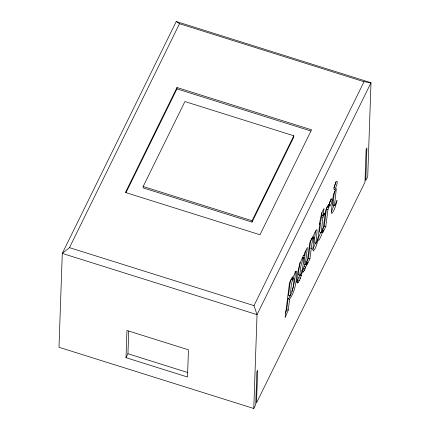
<?xml version="1.0" encoding="UTF-8"?>
<svg xmlns="http://www.w3.org/2000/svg" width="430" height="430" viewBox="0 0 430 430"><rect width="100%" height="100%" fill="white"/><g stroke="black" fill="none" stroke-linecap="round" stroke-linejoin="round"><path stroke-width="0.64" d="M126.001 357.685L126.952 330.482L188.453 349.816L187.507 377.019L126.001 357.685L127.946 353.729L128.731 331.17M143.163 186.507L143.115 187.867L252.028 222.1L293.771 137.148L293.819 135.789L184.905 101.555L143.163 186.507L252.077 220.74L252.028 222.1M125.985 192.629L176.956 88.892L176.999 87.532L311.546 129.822L259.978 234.764L125.436 192.473L176.999 87.532M253.77 408.5L257.043 314.647L254.001 305.633L364.033 81.705L371.004 82.721L367.725 176.579L365.758 180.573L366.908 147.904L366.107 149.543L364.957 182.207L256.517 402.899L257.656 370.257L256.871 371.853L255.732 404.496L253.77 408.5L58.996 347.273L62.28 253.421L176.236 21.5L371.004 82.721L257.043 314.647L62.28 253.421L69.488 247.637L179.514 23.709L364.033 81.705M315.518 230.948L314.206 242.176L314.341 242.896L315.878 243.38C319.452 237.468 318.458 229.814 319.936 223.294L319.254 224.686C320.56 219.203 320.871 213.42 324.01 208.437L323.113 215.505L321.575 215.022L321.903 212.452M330.503 200.203L330.627 199.09M322.355 214.763L321.366 216.774L319.587 230.851L319.721 232.076L321.258 232.56L322.903 217.257L324.139 214.742L324.349 212.99L323.113 215.505M327.246 206.739L328.273 207.061L328.611 204.32L325.644 210.351L323.494 226.519L322.478 230.125L321.258 232.56M311.411 238.628L312.438 238.946L312.723 236.656L309.756 242.687L307.644 258.812L306.74 262.311L305.553 264.622L305.424 263.294L307.412 247.454L304.451 253.485L304.171 255.571L303.145 255.248M290.277 295.958L290.046 295.904C291.406 290.067 290.315 283.133 293.733 277.93L293.969 278.274C293.9 284.284 293.093 290.594 290.277 295.958L288.508 295.421L290.073 282.978L290.798 280.285M285.262 313.099L286.719 309.589L288.084 298.737L289.111 297.737L290.261 295.421M291.035 279.64L292.061 279.962L292.486 276.608L289.519 282.639L285.106 317.679L288.256 310.073L289.627 299.221L288.084 298.737M305.381 250.916L304.015 264.138L306.542 264.934L307.267 262.456L306.241 262.133M307.267 262.456L306.956 264.939L309.917 258.908L312.04 242.783L312.906 239.397L313.981 237.398L312.873 249.352L313.309 251.039C316.238 247.965 316.991 243.396 318.162 239.44L318.635 240.424L319.307 239.768L321.522 235.097L323.172 229.996L322.145 229.674M306.762 261.714L308.38 258.425L310.175 244.149L311.368 238.913M323.172 229.996L322.844 232.603L325.806 226.572L327.929 209.684L329.681 205.013L328.66 204.691M322.382 229.926L324.268 226.089L326.392 209.2L327.128 206.782M334.4 191.371L332.954 205.137L334.492 205.621L334.981 205.255L337.055 200.412C335.814 204.879 334.873 209.84 331.869 213.49L331.449 213.119L331.423 210.383L333.384 194.602L336.346 188.571L334.492 205.621M299.995 262.488L298.361 273.227L298.651 274.867L300.188 275.35C303.424 270.164 302.709 263.477 303.919 257.721L303.892 257.409A2.193 0.451 -72.6 0 0 303.123 258.081L300.898 265.971L299.898 273.711L300.188 275.35M330.401 200.665L329.047 204.707M301.532 270.717L302.559 271.04C301.344 275.189 300.543 279.892 297.522 283.144L296.974 282.617C296.963 273.184 299.103 263.321 303.822 255.092L304.171 255.571M312.438 238.946L314.389 233.2L316.518 229.674L316.953 229.953L317.055 231.431L315.878 243.38M328.273 207.061L330.122 201.423L331.869 198.445L332.041 200.686L331.25 203.626L330.143 205.927L329.681 205.013M291.771 291.647C293.932 285.117 295.496 278.215 295.19 271.303M292.061 279.962L295.491 271.825L296.259 271.137L296.732 271.781C296.625 281.064 295.104 291.755 289.627 299.221M302.15 271.11L305.004 264.455M302.559 271.04L302.72 272.029L303.102 272.206L304.462 270.201L306.542 264.934M298.366 282.343L296.824 281.86L299.715 275.291L301.253 275.775M315.55 242.998L312.771 249.448M320.796 232.313L317.77 239.284M334.035 205.373L331.288 211.845M333.954 188.039L335.529 183.25A4.542 0.935 -72.6 0 0 335.701 181.879M252.077 220.74L293.819 135.789M298.651 274.867L298.979 274.507M332.954 205.137L333.443 204.771M176.956 88.892L310.852 130.978M326.392 209.2L327.929 209.684M323.113 214.419L324.139 214.742M321.366 216.774L322.903 217.257M324.268 226.089L325.806 226.572M312.954 237.075L313.981 237.398M309.702 247.933L311.239 248.416M308.38 258.425L309.917 258.908M302.096 257.758L303.123 258.081M304.236 266.664L305.773 267.148M303.532 268.406L305.069 268.89M302.924 269.717L304.462 270.201M302.661 271.271L303.688 271.593M298.861 277.726L300.398 278.21M297.839 280.07L299.377 280.553M286.719 309.589L288.256 310.073M69.488 247.637L254.001 305.633M127.946 353.729L187.528 372.461M176.236 21.5L179.514 23.709M334.126 187.674L333.959 189.033L334.363 190.065L335.491 188.517L337.066 183.734A4.542 0.935 -72.6 0 0 336.83 181.342A4.542 0.935 -72.6 0 0 335.061 184.384L334.126 187.674"/></g></svg>
